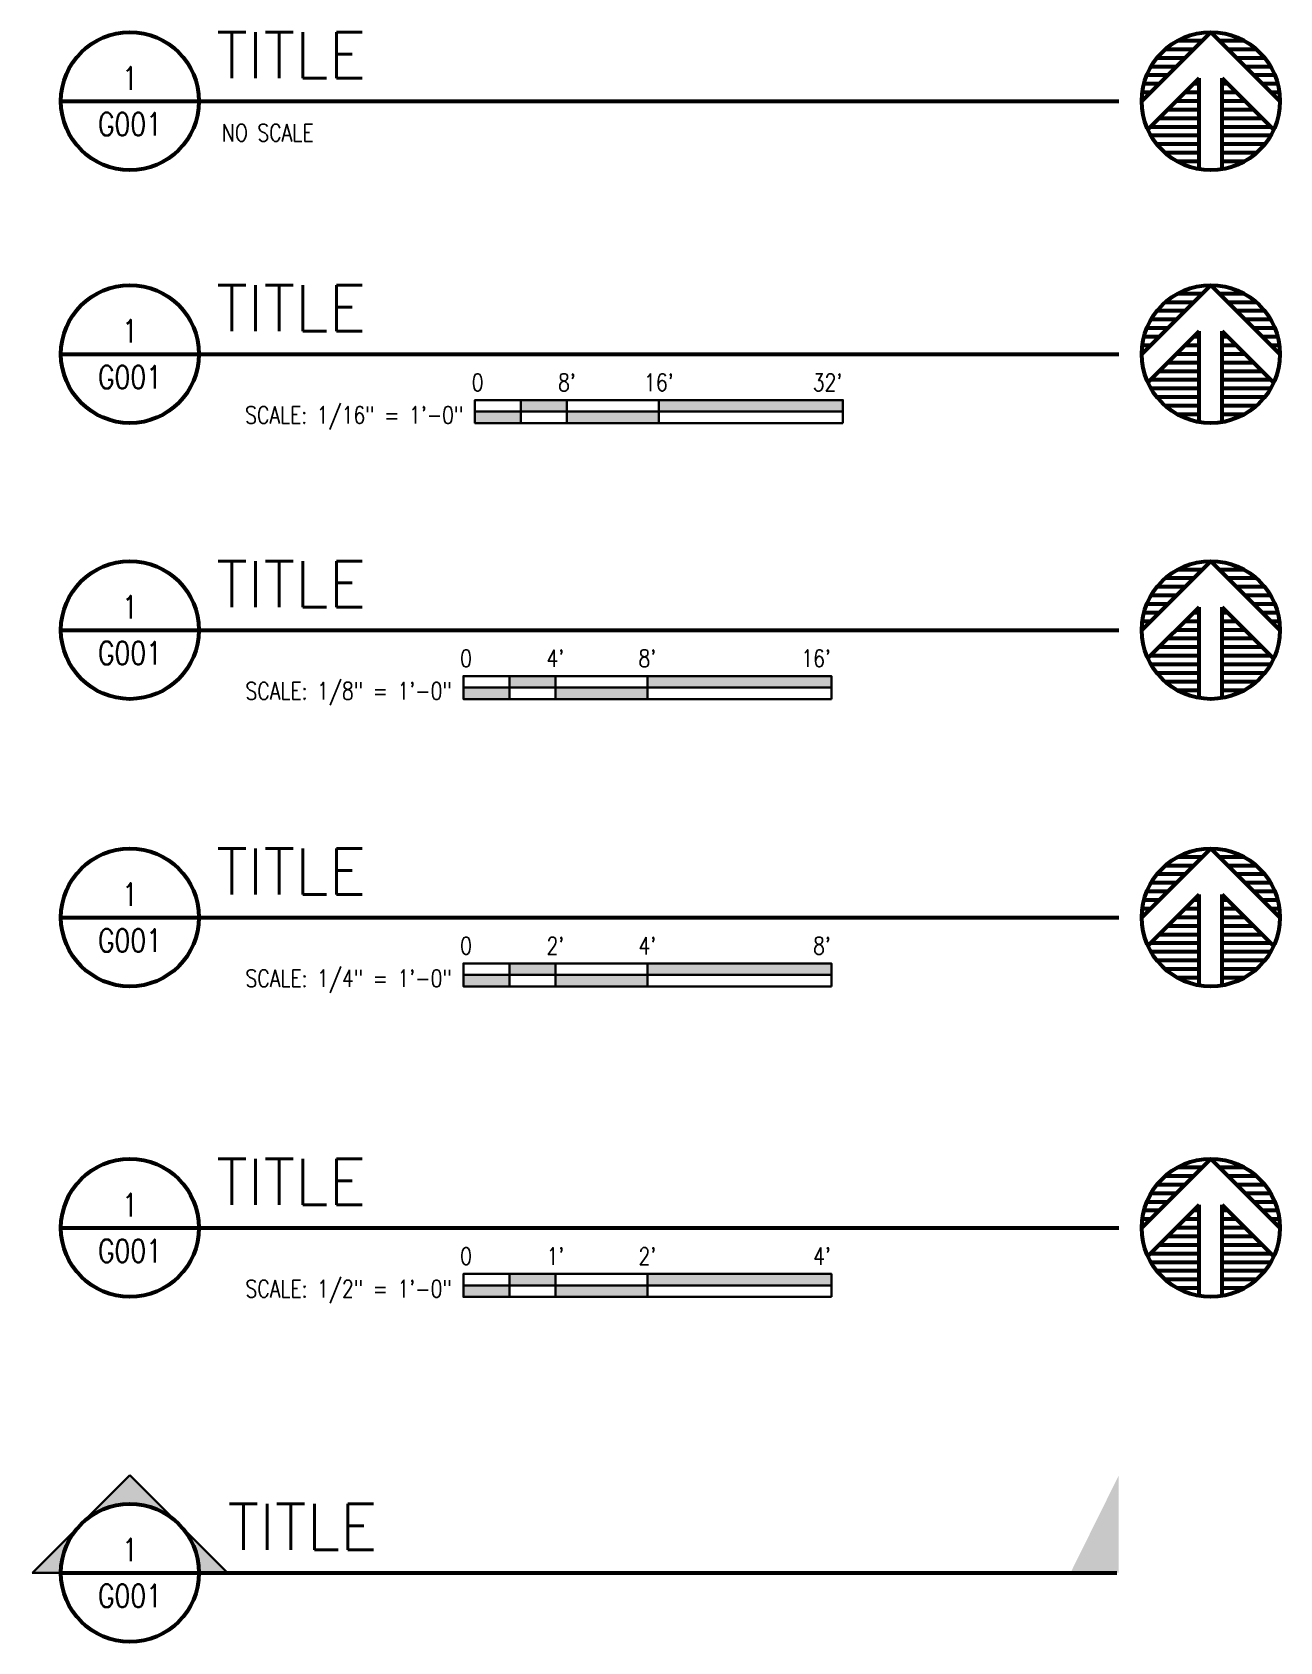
# Paper-space layout 'Work' of a CAD drawing. Header units: inches. Extents: x -5.36 to 1.42, y -11.56 to -2.81.
import ezdxf
from ezdxf.enums import TextEntityAlignment as Align

# ---------------------------------------------------------------- set-up
doc = ezdxf.new("R2010")
doc.units = ezdxf.units.IN
doc.header["$MEASUREMENT"] = 0
doc.layers.get('0').update_dxf_attribs({"lineweight": 18})
for name, color, linetype, lineweight in [('G-ANNO-TTLB-LARG', 7, 'Continuous', 60), ('G-ANNO-TTLB-MEDM', 7, 'Continuous', 35), ('G-ANNO-TTLB-SMAL', 7, 'Continuous', 20), ('G-ANNO-TTLB-TEXT-LARG', 7, 'Continuous', 60)]:
    doc.layers.add(name, color=color, linetype=linetype, lineweight=lineweight)
doc.styles.get("Standard").update_dxf_attribs({"font": 'romans.shx', "width": 0.8})

# ---------------------------------------------------------------- blocks, each defined once
blk = doc.blocks.new('GS 1.8')
h = blk.add_hatch(color=256)
h.paths.add_polyline_path([(1, 0.0625), (2, 0.0625), (2, 0.125), (1, 0.125)])
h.paths.add_polyline_path([(0.5, 0.0625), (0.5, 0), (1, 0), (1, 0.0625)])
h.paths.add_polyline_path([(0.25, 0.0625), (0.5, 0.0625), (0.5, 0.125), (0.25, 0.125)])
h.paths.add_polyline_path([(0, 0.0625), (0, 0), (0.25, 0), (0.25, 0.0625)])
for p, q in [((0.25, 0.1253), (0.25, 0)), ((0.5, 0.125), (0.5, 0)), ((1, 0), (1, 0.125)), ((2, 0.0625), (0, 0.0625))]:
    blk.add_line(p, q)
blk.add_lwpolyline([(2, 0), (0, 0), (0, 0.125), (2, 0.125)], close=True)
at = {"width": 0.8}
blk.add_text('0', height=0.0938, dxfattribs=at).set_placement((-0.0174, 0.1741))
for s, p in [("4'", (0.5, 0.1741)), ("8'", (1, 0.1741))]:
    blk.add_text(s, height=0.09375, dxfattribs=at).set_placement(p, align=Align.CENTER)
blk.add_text("16'", height=0.09375, dxfattribs=at).set_placement((1.997, 0.1741), align=Align.RIGHT)
blk.add_text('SCALE: 1/8" = 1\'-0"', height=0.09375, dxfattribs=at).set_placement((-0.0625, -0.0312), align=Align.BOTTOM_RIGHT)
blk = doc.blocks.new('GS 1.16')
h = blk.add_hatch(color=256)
h.paths.add_polyline_path([(1, 0.0625), (2, 0.0625), (2, 0.125), (1, 0.125)])
h.paths.add_polyline_path([(0.5, 0.0625), (0.5, 0), (1, 0), (1, 0.0625)])
h.paths.add_polyline_path([(0.25, 0.0625), (0.5, 0.0625), (0.5, 0.125), (0.25, 0.125)])
h.paths.add_polyline_path([(0, 0.0625), (0, 0), (0.25, 0), (0.25, 0.0625)])
for p, q in [((0.25, 0.1253), (0.25, 0)), ((0.5, 0.125), (0.5, 0)), ((1, 0), (1, 0.125)), ((2, 0.0625), (0, 0.0625))]:
    blk.add_line(p, q)
blk.add_lwpolyline([(2, 0), (0, 0), (0, 0.125), (2, 0.125)], close=True)
at = {"width": 0.8}
blk.add_text('0', height=0.0938, dxfattribs=at).set_placement((-0.0174, 0.1741))
for s, p in [("8'", (0.5, 0.1741)), ("16'", (1, 0.1741))]:
    blk.add_text(s, height=0.09375, dxfattribs=at).set_placement(p, align=Align.CENTER)
blk.add_text("32'", height=0.09375, dxfattribs=at).set_placement((1.997, 0.1741), align=Align.RIGHT)
blk.add_text('SCALE: 1/16" = 1\'-0"', height=0.09375, dxfattribs=at).set_placement((-0.0625, -0.0312), align=Align.BOTTOM_RIGHT)
blk = doc.blocks.new('GS 1.4')
h = blk.add_hatch(color=256)
h.paths.add_polyline_path([(1, 0.0625), (2, 0.0625), (2, 0.125), (1, 0.125)])
h.paths.add_polyline_path([(0.5, 0.0625), (0.5, 0), (1, 0), (1, 0.0625)])
h.paths.add_polyline_path([(0.25, 0.0625), (0.5, 0.0625), (0.5, 0.125), (0.25, 0.125)])
h.paths.add_polyline_path([(0, 0.0625), (0, 0), (0.25, 0), (0.25, 0.0625)])
for p, q in [((0.25, 0.1253), (0.25, 0)), ((0.5, 0.125), (0.5, 0)), ((1, 0), (1, 0.125)), ((2, 0.0625), (0, 0.0625))]:
    blk.add_line(p, q)
blk.add_lwpolyline([(2, 0), (0, 0), (0, 0.125), (2, 0.125)], close=True)
at = {"width": 0.8}
blk.add_text('0', height=0.0938, dxfattribs=at).set_placement((-0.0174, 0.1741))
for s, p in [("2'", (0.5, 0.1741)), ("4'", (1, 0.1741))]:
    blk.add_text(s, height=0.09375, dxfattribs=at).set_placement(p, align=Align.CENTER)
blk.add_text("8'", height=0.09375, dxfattribs=at).set_placement((1.997, 0.1741), align=Align.RIGHT)
blk.add_text('SCALE: 1/4" = 1\'-0"', height=0.09375, dxfattribs=at).set_placement((-0.0625, -0.0312), align=Align.BOTTOM_RIGHT)
blk = doc.blocks.new('GS 1.2')
h = blk.add_hatch(color=256)
h.paths.add_polyline_path([(1, 0.0625), (2, 0.0625), (2, 0.125), (1, 0.125)])
h.paths.add_polyline_path([(0.5, 0.0625), (0.5, 0), (1, 0), (1, 0.0625)])
h.paths.add_polyline_path([(0.25, 0.0625), (0.5, 0.0625), (0.5, 0.125), (0.25, 0.125)])
h.paths.add_polyline_path([(0, 0.0625), (0, 0), (0.25, 0), (0.25, 0.0625)])
for p, q in [((0.25, 0.1253), (0.25, 0)), ((0.5, 0.125), (0.5, 0)), ((1, 0), (1, 0.125)), ((2, 0.0625), (0, 0.0625))]:
    blk.add_line(p, q)
blk.add_lwpolyline([(2, 0), (0, 0), (0, 0.125), (2, 0.125)], close=True)
at = {"width": 0.8}
blk.add_text('0', height=0.0938, dxfattribs=at).set_placement((-0.0174, 0.1741))
for s, p in [("1'", (0.5, 0.1741)), ("2'", (1, 0.1741))]:
    blk.add_text(s, height=0.09375, dxfattribs=at).set_placement(p, align=Align.CENTER)
blk.add_text("4'", height=0.09375, dxfattribs=at).set_placement((1.997, 0.1741), align=Align.RIGHT)
blk.add_text('SCALE: 1/2" = 1\'-0"', height=0.09375, dxfattribs=at).set_placement((-0.0625, -0.0312), align=Align.BOTTOM_RIGHT)
blk = doc.blocks.new('APNOTEEL')
at = {"color": 0, "linetype": 'ByBlock'}
blk.add_solid([(0.35, 0), (0.35, 0.707), (0, 0)], dxfattribs=at)
blk = doc.blocks.new('NorthArrow')
at = {"color": 0, "linetype": 'ByBlock'}
for p, q in [((-0.375, 0), (0, 0.375)), ((0, 0.375), (0.375, 0)), ((-0.3418, -0.1537), (-0.0625, 0.125)), ((-0.0625, -0.37), (-0.0625, 0.125)), ((0.0625, 0.125), (0.3413, -0.1541)), ((0.0625, -0.37), (0.0625, 0.125))]:
    blk.add_line(p, q, dxfattribs=at)
at = {"color": 0}
for p, q in [((-0.0938, 0.2812), (-0.2477, 0.2812)), ((-0.0469, 0.3281), (-0.1812, 0.3281)), ((0.1809, 0.3281), (0.0469, 0.3281)), ((0.2475, 0.2812), (0.0937, 0.2812)), ((-0.1875, 0.1875), (-0.3246, 0.1875)), ((-0.1406, 0.2344), (-0.2925, 0.2344)), ((0.2923, 0.2344), (0.1406, 0.2344)), ((0.3244, 0.1875), (0.1875, 0.1875)), ((-0.2813, 0.0937), (-0.363, 0.0937)), ((-0.2344, 0.1406), (-0.3475, 0.1406)), ((-0.0625, 0.0937), (-0.0938, 0.0937)), ((0.0937, 0.0937), (0.0625, 0.0937)), ((0.3474, 0.1406), (0.2344, 0.1406)), ((0.3629, 0.0937), (0.2812, 0.0937)), ((-0.3281, 0.0469), (-0.372, 0.0469)), ((-0.0625, 0), (-0.1878, 0)), ((-0.0625, 0.0469), (-0.1408, 0.0469)), ((0.1405, 0.0469), (0.0625, 0.0469)), ((0.372, 0.0469), (0.3281, 0.0469)), ((-0.0625, -0.0469), (-0.2348, -0.0469)), ((0.1873, 0), (0.0625, 0)), ((0.2342, -0.0469), (0.0625, -0.0469)), ((-0.0625, -0.1406), (-0.3287, -0.1406)), ((-0.0625, -0.0938), (-0.2817, -0.0938)), ((0.281, -0.0938), (0.0625, -0.0938)), ((0.3278, -0.1406), (0.0625, -0.1406)), ((-0.0625, -0.1875), (-0.3246, -0.1875)), ((-0.0625, -0.2344), (-0.2933, -0.2344)), ((0.3234, -0.1875), (0.0625, -0.1875)), ((0.2916, -0.2344), (0.0625, -0.2344)), ((-0.0625, -0.2813), (-0.2492, -0.2813)), ((-0.0625, -0.3281), (-0.1828, -0.3281)), ((0.247, -0.2813), (0.0625, -0.2813)), ((0.1806, -0.3281), (0.0625, -0.3281))]:
    blk.add_line(p, q, dxfattribs=at)
at = {"color": 0, "linetype": 'ByBlock'}
blk.add_circle((0, 0), 0.375, dxfattribs=at)

psp = doc.layouts.new('Work')

# ---------------------------------------------------------------- hatches: boundary and pattern name
at = {"layer": 'G-ANNO-TTLB-SMAL'}
h = psp.add_hatch(color=256, dxfattribs=at)
h.dxf.hatch_style = 1
h.paths.add_polyline_path([(-4.8315, -10.6514), (-5.0967, -10.9165, -0.414214), (-4.5663, -10.9165)])
h.paths.add_polyline_path([(-5.0967, -10.9165), (-5.3618, -11.1817), (-5.2065, -11.1817, -0.198912)])
h.paths.add_polyline_path([(-4.5663, -10.9165, -0.198912), (-4.4565, -11.1817), (-4.3012, -11.1817)])

# ---------------------------------------------------------------- linework, layer by layer
at = {"layer": 'G-ANNO-TTLB-LARG'}
for p, q in [((-5.2065, -3.1814), (-4.4565, -3.1814)), ((-4.4565, -3.1814), (0.5435, -3.1814)), ((-5.2065, -4.5564), (-4.4565, -4.5564)), ((-4.4565, -4.5564), (0.5435, -4.5564)), ((-5.2065, -6.0564), (-4.4565, -6.0564)), ((-4.4565, -6.0564), (0.5435, -6.0564)), ((-5.2065, -7.6189), (-4.4565, -7.6189)), ((-4.4565, -7.6189), (0.5435, -7.6189)), ((-5.2065, -9.3064), (-4.4565, -9.3064)), ((-4.4565, -9.3064), (0.5435, -9.3064)), ((-5.2065, -11.1817), (-4.4565, -11.1817)), ((-4.4565, -11.1817), (0.5318, -11.1817))]:
    psp.add_line(p, q, dxfattribs=at)
for centre in [(-4.8315, -3.1814), (-4.8315, -4.5564), (-4.8315, -6.0564), (-4.8315, -7.6189), (-4.8315, -9.3064), (-4.8315, -11.1817)]:
    psp.add_circle(centre, 0.375, dxfattribs=at)
at = {"layer": 'G-ANNO-TTLB-MEDM'}
for p, q in [((-5.3618, -11.1817), (-4.8315, -10.6514)), ((-4.8315, -10.6514), (-4.3012, -11.1817)), ((-5.3627, -11.1817), (-5.2065, -11.1817))]:
    psp.add_line(p, q, dxfattribs=at)

# ---------------------------------------------------------------- block references
at = {"layer": 'G-ANNO-TTLB-LARG'}
for p in [(1.0435, -3.1814), (1.0435, -4.5564), (1.0435, -6.0564), (1.0435, -7.6189), (1.0435, -9.3064)]:
    psp.add_blockref('NorthArrow', p, dxfattribs=at)
at = {"layer": 'G-ANNO-TTLB-MEDM'}
for name, p in [('GS 1.16', (-2.9565, -4.9314)), ('GS 1.8', (-3.019, -6.4314)), ('GS 1.4', (-3.019, -7.9939)), ('GS 1.2', (-3.019, -9.6814))]:
    psp.add_blockref(name, p, dxfattribs=at)
at = {"layer": 'G-ANNO-TTLB-MEDM', "xscale": 0.75, "yscale": 0.75, "zscale": 0.75}
psp.add_blockref('APNOTEEL', (0.281, -11.1817), dxfattribs=at)

# ---------------------------------------------------------------- texts
at = {"layer": 'G-ANNO-TTLB-MEDM', "width": 0.8}
for s, p in [('1', (-4.8315, -3.0564)), ('G001', (-4.8315, -3.3064)), ('1', (-4.8315, -4.4314)), ('G001', (-4.8315, -4.6814)), ('1', (-4.8315, -5.9314)), ('G001', (-4.8315, -6.1814)), ('1', (-4.8315, -7.4939)), ('G001', (-4.8315, -7.7439)), ('1', (-4.8315, -9.1814)), ('G001', (-4.8315, -9.4314)), ('1', (-4.8315, -11.0567)), ('G001', (-4.8315, -11.3067))]:
    psp.add_text(s, height=0.125, dxfattribs=at).set_placement(p, align=Align.MIDDLE_CENTER)
psp.add_text('NO SCALE', height=0.09375, dxfattribs=at).set_placement((-4.3315, -3.3064), align=Align.TOP_LEFT)
at = {"layer": 'G-ANNO-TTLB-TEXT-LARG'}
for p in [(-4.3627, -3.0564), (-4.3627, -4.4314), (-4.3627, -5.9314), (-4.3627, -7.4939), (-4.3627, -9.1814), (-4.3002, -11.0564)]:
    psp.add_text('TITLE', height=0.25, dxfattribs=at).set_placement(p)

doc.saveas('drawing.dxf')
